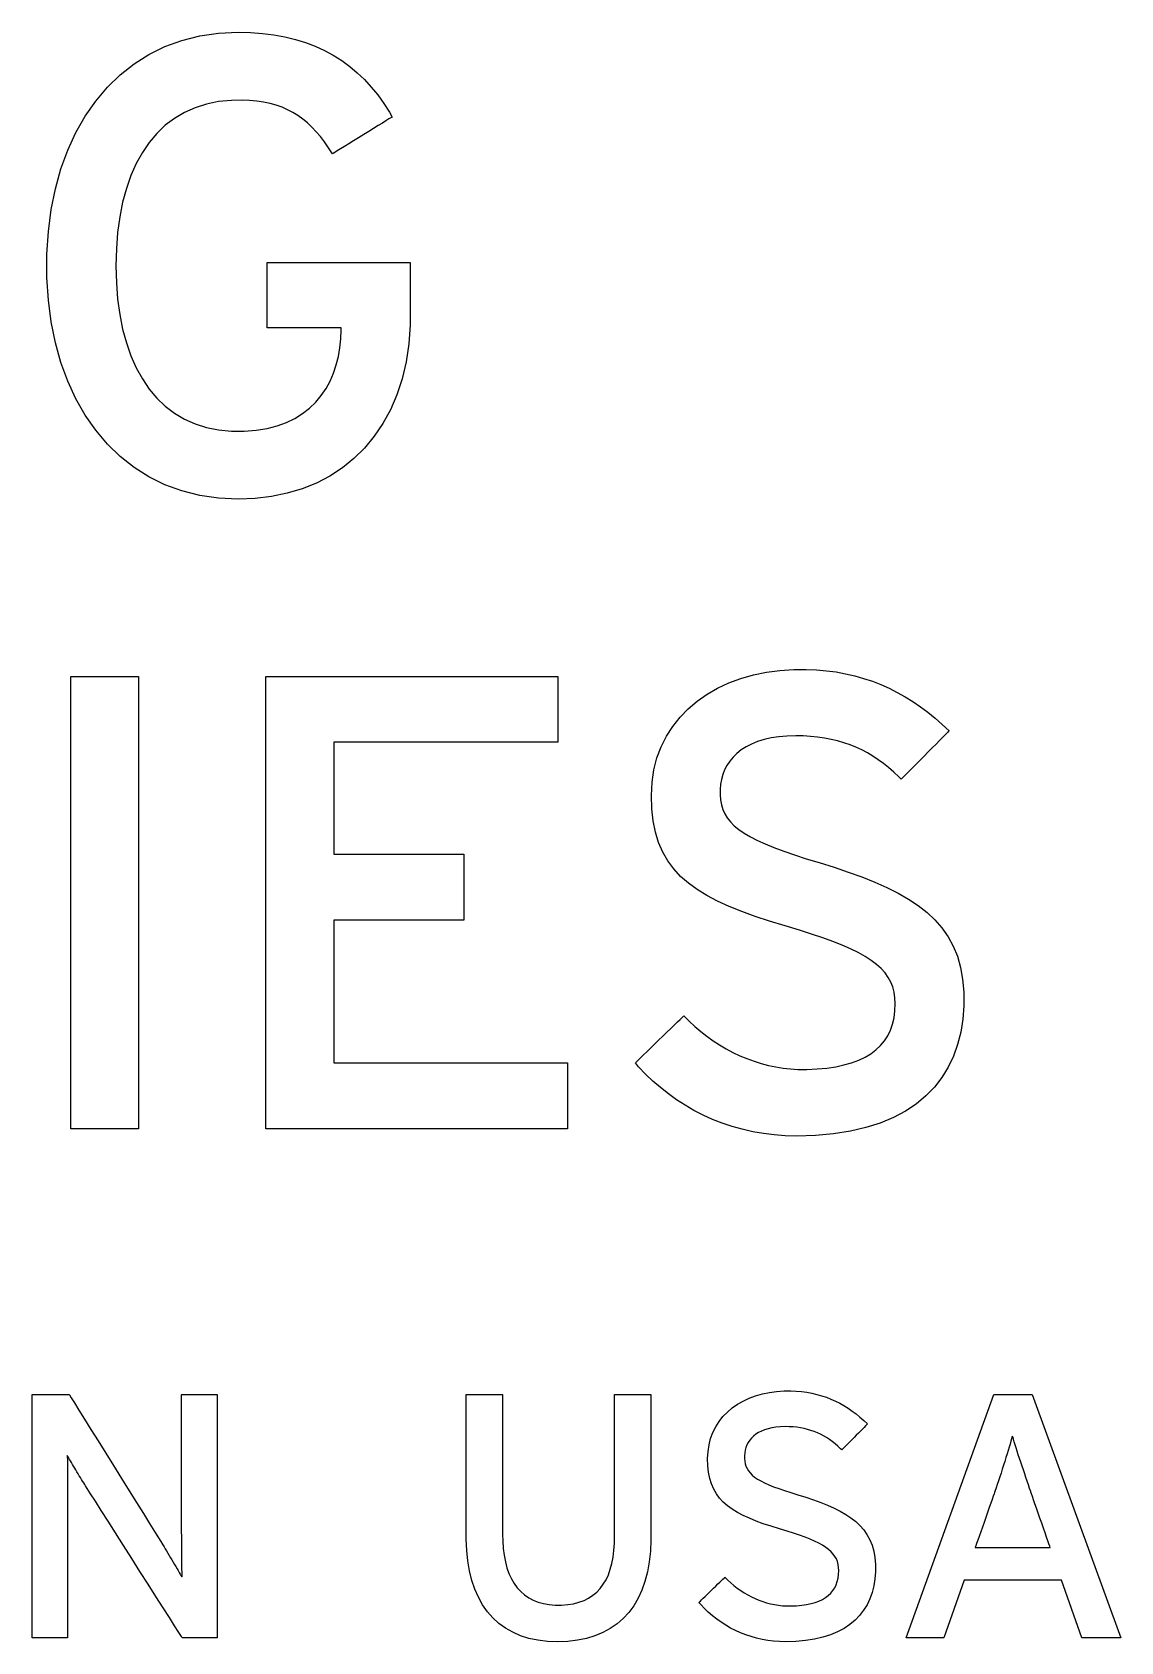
# Model space of a CAD drawing. Extents: x 8.5 to 27.5, y 11 to 13.
# Drawn here: x 14.3534 to 14.5492, y 12.5181 to 12.8077 of the extents above; entities that cross this region are included whole.
import ezdxf

# ---------------------------------------------------------------- set-up
doc = ezdxf.new("R2010")
doc.units = 0
doc.header["$MEASUREMENT"] = 0
doc.layers.get('0').update_dxf_attribs({"linetype": 'CONTINUOUS'})

msp = doc.modelspace()

# ---------------------------------------------------------------- linework, layer by layer
for points in [[(14.39044, 12.72367), (14.38691, 12.72384), (14.38353, 12.72433), (14.38032, 12.72515), (14.37728, 12.72627), (14.37441, 12.72768), (14.37172, 12.72938), (14.36923, 12.73135), (14.36693, 12.73358), (14.36483, 12.73606), (14.36294, 12.73878), (14.36126, 12.74173), (14.3598, 12.74489), (14.35857, 12.74826), (14.35758, 12.75182), (14.35682, 12.75557), (14.35631, 12.75949), (14.35605, 12.76357), (14.35605, 12.76776), (14.35631, 12.77184), (14.35682, 12.77576), (14.35758, 12.77951), (14.35857, 12.78308), (14.3598, 12.78645), (14.36126, 12.78961), (14.36294, 12.79256), (14.36483, 12.79528), (14.36693, 12.79777), (14.36923, 12.8), (14.37172, 12.80197), (14.37441, 12.80367), (14.37728, 12.80508), (14.38032, 12.8062), (14.38353, 12.80702), (14.38691, 12.80751), (14.39044, 12.80768), (14.39268, 12.80763), (14.39482, 12.80747), (14.39688, 12.80721), (14.39886, 12.80685), (14.40076, 12.80638), (14.40258, 12.80582), (14.40432, 12.80516), (14.40598, 12.8044), (14.40757, 12.80354), (14.40908, 12.80258), (14.41052, 12.80153), (14.41188, 12.80038), (14.41318, 12.79914), (14.4144, 12.79781), (14.41556, 12.79639), (14.41664, 12.79487), (14.41767, 12.79327), (14.41813, 12.79242), (14.41793, 12.7923), (14.41756, 12.79207), (14.41704, 12.79174), (14.41639, 12.79134), (14.41564, 12.79088), (14.41482, 12.79037), (14.41394, 12.78982), (14.41303, 12.78925), (14.41211, 12.78869), (14.41121, 12.78813), (14.41035, 12.7876), (14.40956, 12.78711), (14.40886, 12.78667), (14.40828, 12.78631), (14.40783, 12.78603), (14.40754, 12.78585), (14.40744, 12.78579), (14.40672, 12.78689), (14.40599, 12.78793), (14.40525, 12.78889), (14.40449, 12.78978), (14.40371, 12.79061), (14.4029, 12.79137), (14.40207, 12.79206), (14.4012, 12.79268), (14.40029, 12.79324), (14.39934, 12.79374), (14.39834, 12.79417), (14.39729, 12.79453), (14.39619, 12.79484), (14.39503, 12.79508), (14.39381, 12.79526), (14.39252, 12.79538), (14.39115, 12.79544), (14.38924, 12.79542), (14.38694, 12.7952), (14.38476, 12.79476), (14.38271, 12.7941), (14.38079, 12.79324), (14.379, 12.79218), (14.37735, 12.79093), (14.37583, 12.78948), (14.37446, 12.78785), (14.37322, 12.78603), (14.37212, 12.78404), (14.37116, 12.78188), (14.37034, 12.77956), (14.36967, 12.77708), (14.36915, 12.77444), (14.36877, 12.77166), (14.36855, 12.76873), (14.36847, 12.76566), (14.36855, 12.7626), (14.36877, 12.75967), (14.36915, 12.75689), (14.36967, 12.75425), (14.37034, 12.75177), (14.37116, 12.74945), (14.37212, 12.74729), (14.37322, 12.7453), (14.37446, 12.74348), (14.37583, 12.74185), (14.37735, 12.7404), (14.379, 12.73914), (14.38079, 12.73808), (14.38271, 12.73722), (14.38476, 12.73657), (14.38694, 12.73613), (14.38924, 12.7359), (14.39156, 12.7359), (14.39368, 12.73606), (14.39565, 12.73639), (14.39746, 12.73686), (14.39913, 12.73747), (14.40066, 12.73821), (14.40205, 12.73908), (14.4033, 12.74006), (14.40442, 12.74114), (14.4054, 12.74232), (14.40626, 12.74359), (14.407, 12.74493), (14.40761, 12.74635), (14.4081, 12.74782), (14.40848, 12.74935), (14.40875, 12.75092), (14.40891, 12.75253), (14.40896, 12.75416), (14.40896, 12.75416), (14.40896, 12.75417), (14.40896, 12.75419), (14.40896, 12.75421), (14.40896, 12.75423), (14.40896, 12.75425), (14.40896, 12.75428), (14.40896, 12.75431), (14.40896, 12.75434), (14.40896, 12.75437), (14.40896, 12.7544), (14.40896, 12.75443), (14.40896, 12.75445), (14.40896, 12.75447), (14.40896, 12.75449), (14.40896, 12.7545), (14.40896, 12.75451), (14.40893, 12.75451), (14.40868, 12.75451), (14.40822, 12.75451), (14.40758, 12.75451), (14.40678, 12.75451), (14.40585, 12.75451), (14.40483, 12.75451), (14.40374, 12.75451), (14.40261, 12.75451), (14.40148, 12.75451), (14.40036, 12.75451), (14.3993, 12.75451), (14.39832, 12.75451), (14.39746, 12.75451), (14.39673, 12.75451), (14.39617, 12.75451), (14.39582, 12.75451), (14.39569, 12.75451), (14.39569, 12.75462), (14.39569, 12.75494), (14.39569, 12.75543), (14.39569, 12.75607), (14.39569, 12.75684), (14.39569, 12.75771), (14.39569, 12.75865), (14.39569, 12.75963), (14.39569, 12.76064), (14.39569, 12.76163), (14.39569, 12.7626), (14.39569, 12.76351), (14.39569, 12.76433), (14.39569, 12.76504), (14.39569, 12.76561), (14.39569, 12.76601), (14.39569, 12.76623), (14.39576, 12.76626), (14.39623, 12.76626), (14.39712, 12.76626), (14.39837, 12.76626), (14.39992, 12.76626), (14.40172, 12.76626), (14.4037, 12.76626), (14.40582, 12.76626), (14.408, 12.76626), (14.4102, 12.76626), (14.41236, 12.76626), (14.41441, 12.76626), (14.41631, 12.76626), (14.41799, 12.76626), (14.4194, 12.76626), (14.42048, 12.76626), (14.42117, 12.76626), (14.42141, 12.76626), (14.42141, 12.76617), (14.42141, 12.76592), (14.42141, 12.76552), (14.42141, 12.765), (14.42141, 12.76439), (14.42141, 12.76369), (14.42141, 12.76293), (14.42141, 12.76214), (14.42141, 12.76134), (14.42141, 12.76053), (14.42141, 12.75976), (14.42141, 12.75903), (14.42141, 12.75837), (14.42141, 12.7578), (14.42141, 12.75734), (14.42141, 12.75701), (14.42141, 12.75684), (14.42138, 12.75504), (14.42113, 12.75163), (14.42065, 12.74839), (14.41993, 12.74533), (14.419, 12.74245), (14.41785, 12.73977), (14.41649, 12.73728), (14.41494, 12.73498), (14.4132, 12.73288), (14.41128, 12.73099), (14.40919, 12.72931), (14.40694, 12.72783), (14.40453, 12.72658), (14.40197, 12.72554), (14.39927, 12.72473), (14.39645, 12.72414), (14.3935, 12.72379)], [(14.49087, 12.60911), (14.48885, 12.60916), (14.48686, 12.60931), (14.48492, 12.60955), (14.483, 12.60989), (14.48113, 12.61032), (14.4793, 12.61083), (14.47752, 12.61143), (14.47577, 12.61211), (14.47408, 12.61288), (14.47244, 12.61372), (14.47085, 12.61464), (14.46931, 12.61563), (14.46783, 12.61669), (14.4664, 12.61782), (14.46504, 12.61901), (14.46373, 12.62027), (14.46249, 12.62159), (14.46192, 12.62229), (14.46208, 12.62244), (14.46238, 12.62274), (14.4628, 12.62315), (14.46333, 12.62366), (14.46394, 12.62426), (14.46461, 12.62491), (14.46533, 12.62561), (14.46607, 12.62633), (14.46682, 12.62706), (14.46755, 12.62777), (14.46825, 12.62845), (14.46889, 12.62908), (14.46946, 12.62963), (14.46994, 12.6301), (14.4703, 12.63045), (14.47054, 12.63068), (14.47062, 12.63076), (14.47158, 12.62976), (14.47259, 12.62881), (14.47365, 12.62791), (14.47474, 12.62705), (14.47587, 12.62625), (14.47703, 12.62549), (14.47823, 12.62479), (14.47945, 12.62415), (14.4807, 12.62356), (14.48196, 12.62303), (14.48325, 12.62256), (14.48455, 12.62216), (14.48586, 12.62181), (14.48717, 12.62154), (14.4885, 12.62133), (14.48982, 12.62118), (14.49114, 12.62111), (14.49277, 12.62111), (14.4946, 12.62119), (14.49632, 12.62134), (14.49793, 12.62158), (14.49942, 12.62189), (14.5008, 12.62227), (14.50207, 12.62274), (14.50322, 12.62328), (14.50426, 12.6239), (14.50518, 12.6246), (14.506, 12.62537), (14.50671, 12.62623), (14.5073, 12.62715), (14.50779, 12.62816), (14.50817, 12.62924), (14.50844, 12.6304), (14.5086, 12.63164), (14.50865, 12.63296), (14.5086, 12.634), (14.50846, 12.63499), (14.50821, 12.63593), (14.50785, 12.63682), (14.50739, 12.63766), (14.50681, 12.63847), (14.5061, 12.63925), (14.50527, 12.63999), (14.50432, 12.64071), (14.50322, 12.64141), (14.50199, 12.6421), (14.50062, 12.64277), (14.49909, 12.64344), (14.49742, 12.6441), (14.49559, 12.64476), (14.49359, 12.64544), (14.49143, 12.64612), (14.48883, 12.6469), (14.48605, 12.64777), (14.48345, 12.64863), (14.48102, 12.64952), (14.47876, 12.65043), (14.47668, 12.65138), (14.47476, 12.65238), (14.47302, 12.65345), (14.47144, 12.65459), (14.47004, 12.65582), (14.4688, 12.65716), (14.46773, 12.65861), (14.46683, 12.66018), (14.46609, 12.6619), (14.46552, 12.66376), (14.46511, 12.66579), (14.46487, 12.668), (14.46479, 12.67039), (14.4649, 12.67275), (14.46524, 12.675), (14.46579, 12.67713), (14.46654, 12.67915), (14.46749, 12.68104), (14.46862, 12.68281), (14.46993, 12.68446), (14.4714, 12.68597), (14.47302, 12.68734), (14.47479, 12.68858), (14.4767, 12.68967), (14.47872, 12.69062), (14.48087, 12.69142), (14.48312, 12.69206), (14.48546, 12.69255), (14.4879, 12.69288), (14.4904, 12.69305), (14.49262, 12.69306), (14.49447, 12.69298), (14.49626, 12.69282), (14.498, 12.69259), (14.4997, 12.69228), (14.50135, 12.6919), (14.50296, 12.69144), (14.50453, 12.69092), (14.50606, 12.69032), (14.50755, 12.68965), (14.50901, 12.68892), (14.51043, 12.68812), (14.51182, 12.68726), (14.51317, 12.68633), (14.5145, 12.68534), (14.5158, 12.68428), (14.51708, 12.68317), (14.51833, 12.682), (14.51825, 12.68192), (14.51802, 12.68169), (14.51766, 12.68132), (14.51719, 12.68084), (14.51662, 12.68028), (14.51599, 12.67963), (14.5153, 12.67894), (14.51457, 12.67821), (14.51384, 12.67746), (14.5131, 12.67672), (14.51239, 12.67601), (14.51173, 12.67533), (14.51113, 12.67473), (14.5106, 12.6742), (14.51019, 12.67378), (14.50989, 12.67347), (14.50973, 12.67331), (14.50927, 12.67374), (14.50837, 12.67458), (14.50746, 12.67538), (14.50654, 12.67612), (14.50559, 12.67681), (14.50462, 12.67745), (14.50363, 12.67803), (14.50262, 12.67857), (14.50158, 12.67905), (14.50051, 12.67948), (14.49941, 12.67986), (14.49828, 12.68019), (14.49712, 12.68047), (14.49592, 12.6807), (14.49469, 12.68088), (14.49341, 12.68101), (14.4921, 12.68108), (14.49075, 12.68111), (14.48916, 12.68106), (14.48768, 12.68093), (14.48631, 12.68072), (14.48504, 12.68042), (14.48387, 12.68006), (14.4828, 12.67962), (14.48183, 12.67912), (14.48095, 12.67856), (14.48017, 12.67794), (14.47948, 12.67727), (14.47888, 12.67655), (14.47838, 12.67579), (14.47796, 12.67498), (14.47763, 12.67414), (14.47738, 12.67327), (14.47722, 12.67238), (14.47714, 12.67146), (14.47714, 12.67051), (14.47721, 12.66958), (14.47738, 12.66871), (14.47763, 12.66788), (14.47798, 12.6671), (14.47844, 12.66634), (14.47901, 12.66562), (14.4797, 12.66492), (14.48053, 12.66425), (14.48148, 12.66359), (14.48259, 12.66294), (14.48384, 12.66229), (14.48525, 12.66165), (14.48683, 12.66101), (14.48858, 12.66035), (14.49051, 12.65969), (14.49262, 12.659), (14.49494, 12.65829), (14.49763, 12.65745), (14.5002, 12.6566), (14.50264, 12.65572), (14.50495, 12.6548), (14.50712, 12.65384), (14.50915, 12.65282), (14.51104, 12.65174), (14.51278, 12.65058), (14.51436, 12.64933), (14.51579, 12.64799), (14.51705, 12.64654), (14.51815, 12.64497), (14.51907, 12.64327), (14.51982, 12.64144), (14.52039, 12.63945), (14.52077, 12.63731), (14.52097, 12.63499), (14.52097, 12.63253), (14.52079, 12.63011), (14.52042, 12.62779), (14.51986, 12.62558), (14.51911, 12.62348), (14.51817, 12.6215), (14.51703, 12.61964), (14.5157, 12.61792), (14.51416, 12.61632), (14.51242, 12.61487), (14.51047, 12.61357), (14.50832, 12.61243), (14.50595, 12.61144), (14.50337, 12.61062), (14.50058, 12.60997), (14.49756, 12.6095), (14.49433, 12.60921)], [(14.38039, 12.51883), (14.38023, 12.51909), (14.37976, 12.51983), (14.37903, 12.52098), (14.37808, 12.52248), (14.37694, 12.52427), (14.37565, 12.5263), (14.37425, 12.52849), (14.37279, 12.53079), (14.3713, 12.53313), (14.36982, 12.53547), (14.36838, 12.53772), (14.36704, 12.53984), (14.36582, 12.54175), (14.36477, 12.54341), (14.36392, 12.54474), (14.36331, 12.54569), (14.36299, 12.54619), (14.36286, 12.5464), (14.36267, 12.5467), (14.36248, 12.54701), (14.36228, 12.54734), (14.36207, 12.54767), (14.36187, 12.54801), (14.36166, 12.54836), (14.36145, 12.54871), (14.36125, 12.54905), (14.36105, 12.54939), (14.36085, 12.54973), (14.36066, 12.55005), (14.36048, 12.55036), (14.36031, 12.55066), (14.36014, 12.55094), (14.35999, 12.55119), (14.35985, 12.55143), (14.35972, 12.55163), (14.35972, 12.55131), (14.35973, 12.55092), (14.35973, 12.55045), (14.35973, 12.54993), (14.35973, 12.54935), (14.35974, 12.54873), (14.35974, 12.54808), (14.35975, 12.5474), (14.35975, 12.54671), (14.35976, 12.54602), (14.35976, 12.54532), (14.35977, 12.54464), (14.35977, 12.54398), (14.35977, 12.54335), (14.35977, 12.54276), (14.35978, 12.54221), (14.35978, 12.54173), (14.35978, 12.54146), (14.35978, 12.54104), (14.35978, 12.54026), (14.35978, 12.53915), (14.35978, 12.53778), (14.35978, 12.5362), (14.35978, 12.53445), (14.35978, 12.53259), (14.35978, 12.53066), (14.35978, 12.52872), (14.35978, 12.52682), (14.35978, 12.525), (14.35978, 12.52333), (14.35978, 12.52185), (14.35978, 12.52061), (14.35978, 12.51966), (14.35978, 12.51905), (14.35978, 12.51883), (14.35972, 12.51883), (14.35955, 12.51883), (14.35928, 12.51883), (14.35893, 12.51883), (14.35851, 12.51883), (14.35804, 12.51883), (14.35753, 12.51883), (14.357, 12.51883), (14.35645, 12.51883), (14.35591, 12.51883), (14.35539, 12.51883), (14.3549, 12.51883), (14.35445, 12.51883), (14.35407, 12.51883), (14.35376, 12.51883), (14.35354, 12.51883), (14.35342, 12.51883), (14.3534, 12.51894), (14.3534, 12.51974), (14.3534, 12.52126), (14.3534, 12.52338), (14.3534, 12.52603), (14.3534, 12.52908), (14.3534, 12.53246), (14.3534, 12.53606), (14.3534, 12.53977), (14.3534, 12.54352), (14.3534, 12.54719), (14.3534, 12.55069), (14.3534, 12.55392), (14.3534, 12.55678), (14.3534, 12.55917), (14.3534, 12.56101), (14.3534, 12.56218), (14.3534, 12.56259), (14.35347, 12.56259), (14.35365, 12.56259), (14.35393, 12.56259), (14.35429, 12.56259), (14.35473, 12.56259), (14.35522, 12.56259), (14.35576, 12.56259), (14.35632, 12.56259), (14.35689, 12.56259), (14.35746, 12.56259), (14.35801, 12.56259), (14.35852, 12.56259), (14.35899, 12.56259), (14.35939, 12.56259), (14.35972, 12.56259), (14.35995, 12.56259), (14.36007, 12.56259), (14.36013, 12.56253), (14.36044, 12.56203), (14.36101, 12.56111), (14.36182, 12.55981), (14.36282, 12.5582), (14.36398, 12.55634), (14.36526, 12.55428), (14.36663, 12.55208), (14.36804, 12.54982), (14.36946, 12.54753), (14.37086, 12.54529), (14.37218, 12.54316), (14.37341, 12.54119), (14.3745, 12.53944), (14.37541, 12.53798), (14.3761, 12.53686), (14.37655, 12.53615), (14.3767, 12.5359), (14.37691, 12.53557), (14.37712, 12.53522), (14.37735, 12.53485), (14.37758, 12.53447), (14.37781, 12.53407), (14.37806, 12.53366), (14.3783, 12.53326), (14.37854, 12.53285), (14.37878, 12.53244), (14.37901, 12.53204), (14.37923, 12.53165), (14.37945, 12.53128), (14.37965, 12.53093), (14.37984, 12.53061), (14.38001, 12.53031), (14.38016, 12.53004), (14.3803, 12.52981), (14.38035, 12.52986), (14.38035, 12.53023), (14.38035, 12.53067), (14.38034, 12.53117), (14.38034, 12.53174), (14.38033, 12.53235), (14.38033, 12.533), (14.38032, 12.53368), (14.38031, 12.53438), (14.38031, 12.53509), (14.3803, 12.53581), (14.38029, 12.53651), (14.38029, 12.53719), (14.38028, 12.53785), (14.38028, 12.53847), (14.38028, 12.53905), (14.38027, 12.53957), (14.38027, 12.54002), (14.38027, 12.54023), (14.38027, 12.54084), (14.38027, 12.54178), (14.38027, 12.54302), (14.38027, 12.54449), (14.38027, 12.54616), (14.38027, 12.54796), (14.38027, 12.54986), (14.38027, 12.55179), (14.38027, 12.55371), (14.38027, 12.55556), (14.38027, 12.5573), (14.38027, 12.55888), (14.38027, 12.56024), (14.38027, 12.56134), (14.38027, 12.56212), (14.38027, 12.56254), (14.38029, 12.56259), (14.3804, 12.56259), (14.38063, 12.56259), (14.38094, 12.56259), (14.38132, 12.56259), (14.38177, 12.56259), (14.38226, 12.56259), (14.38279, 12.56259), (14.38333, 12.56259), (14.38388, 12.56259), (14.38441, 12.56259), (14.38492, 12.56259), (14.38539, 12.56259), (14.38581, 12.56259), (14.38616, 12.56259), (14.38643, 12.56259), (14.3866, 12.56259), (14.38666, 12.56259), (14.38666, 12.56218), (14.38666, 12.56101), (14.38666, 12.55917), (14.38666, 12.55678), (14.38666, 12.55392), (14.38666, 12.55069), (14.38666, 12.54719), (14.38666, 12.54352), (14.38666, 12.53977), (14.38666, 12.53606), (14.38666, 12.53246), (14.38666, 12.52908), (14.38666, 12.52603), (14.38666, 12.52338), (14.38666, 12.52126), (14.38666, 12.51974), (14.38666, 12.51894), (14.38665, 12.51883), (14.38653, 12.51883), (14.38631, 12.51883), (14.38601, 12.51883), (14.38563, 12.51883), (14.38519, 12.51883), (14.38471, 12.51883), (14.38419, 12.51883), (14.38366, 12.51883), (14.38313, 12.51883), (14.3826, 12.51883), (14.3821, 12.51883), (14.38164, 12.51883), (14.38123, 12.51883), (14.38088, 12.51883), (14.38062, 12.51883), (14.38045, 12.51883)], [(14.4479, 12.51813), (14.44608, 12.5182), (14.44436, 12.51841), (14.44275, 12.51875), (14.44124, 12.51923), (14.43984, 12.51984), (14.43854, 12.52058), (14.43735, 12.52145), (14.43627, 12.52244), (14.4353, 12.52355), (14.43443, 12.52478), (14.43368, 12.52613), (14.43303, 12.5276), (14.4325, 12.52918), (14.43207, 12.53087), (14.43176, 12.53267), (14.43156, 12.53457), (14.43147, 12.53658), (14.43146, 12.53732), (14.43146, 12.53789), (14.43146, 12.53886), (14.43146, 12.54019), (14.43146, 12.5418), (14.43146, 12.54365), (14.43146, 12.54567), (14.43146, 12.54781), (14.43146, 12.55), (14.43146, 12.55219), (14.43146, 12.55432), (14.43146, 12.55633), (14.43146, 12.55816), (14.43146, 12.55975), (14.43146, 12.56104), (14.43146, 12.56198), (14.43146, 12.5625), (14.43147, 12.56259), (14.43158, 12.56259), (14.4318, 12.56259), (14.43212, 12.56259), (14.43252, 12.56259), (14.43298, 12.56259), (14.43349, 12.56259), (14.43403, 12.56259), (14.43459, 12.56259), (14.43516, 12.56259), (14.43572, 12.56259), (14.43625, 12.56259), (14.43673, 12.56259), (14.43716, 12.56259), (14.43752, 12.56259), (14.43779, 12.56259), (14.43796, 12.56259), (14.43801, 12.56259), (14.43801, 12.5623), (14.43801, 12.56157), (14.43801, 12.56045), (14.43801, 12.55901), (14.43801, 12.55731), (14.43801, 12.5554), (14.43801, 12.55334), (14.43801, 12.55119), (14.43801, 12.54901), (14.43801, 12.54685), (14.43801, 12.54478), (14.43801, 12.54285), (14.43801, 12.54112), (14.43801, 12.53966), (14.43801, 12.53851), (14.43801, 12.53774), (14.43801, 12.5374), (14.43803, 12.53627), (14.43812, 12.53494), (14.43828, 12.53369), (14.43851, 12.53251), (14.4388, 12.53142), (14.43916, 12.53041), (14.43959, 12.52947), (14.44009, 12.52862), (14.44065, 12.52785), (14.44127, 12.52717), (14.44197, 12.52656), (14.44272, 12.52604), (14.44354, 12.52561), (14.44443, 12.52526), (14.44538, 12.525), (14.44639, 12.52482), (14.44746, 12.52473), (14.44861, 12.52473), (14.44973, 12.52482), (14.45078, 12.52498), (14.45175, 12.52524), (14.45266, 12.52557), (14.45349, 12.52599), (14.45426, 12.52649), (14.45495, 12.52707), (14.45558, 12.52773), (14.45613, 12.52847), (14.45662, 12.52929), (14.45704, 12.5302), (14.45739, 12.53117), (14.45768, 12.53223), (14.4579, 12.53337), (14.45805, 12.53458), (14.45813, 12.53587), (14.45815, 12.53697), (14.45815, 12.53731), (14.45815, 12.53809), (14.45815, 12.53926), (14.45815, 12.54075), (14.45815, 12.54251), (14.45815, 12.54447), (14.45815, 12.54658), (14.45815, 12.54877), (14.45815, 12.55099), (14.45815, 12.55318), (14.45815, 12.55528), (14.45815, 12.55722), (14.45815, 12.55895), (14.45815, 12.56042), (14.45815, 12.56155), (14.45815, 12.56229), (14.45815, 12.56259), (14.4582, 12.56259), (14.45837, 12.56259), (14.45864, 12.56259), (14.459, 12.56259), (14.45943, 12.56259), (14.45992, 12.56259), (14.46045, 12.56259), (14.461, 12.56259), (14.46157, 12.56259), (14.46213, 12.56259), (14.46268, 12.56259), (14.46319, 12.56259), (14.46365, 12.56259), (14.46404, 12.56259), (14.46436, 12.56259), (14.46458, 12.56259), (14.46469, 12.56259), (14.4647, 12.5625), (14.4647, 12.56198), (14.4647, 12.56103), (14.4647, 12.55974), (14.4647, 12.55814), (14.4647, 12.5563), (14.4647, 12.55429), (14.4647, 12.55215), (14.4647, 12.54995), (14.4647, 12.54775), (14.4647, 12.5456), (14.4647, 12.54357), (14.4647, 12.54171), (14.4647, 12.54009), (14.4647, 12.53876), (14.4647, 12.53778), (14.4647, 12.53721), (14.4647, 12.53646), (14.4646, 12.53442), (14.46439, 12.5325), (14.46406, 12.53069), (14.46362, 12.529), (14.46306, 12.52742), (14.46239, 12.52596), (14.46161, 12.52463), (14.46071, 12.52341), (14.45971, 12.52231), (14.4586, 12.52134), (14.45738, 12.5205), (14.45606, 12.51978), (14.45463, 12.51919), (14.4531, 12.51873), (14.45147, 12.5184), (14.44973, 12.5182)], [(14.48891, 12.51813), (14.48783, 12.51816), (14.48676, 12.51824), (14.48571, 12.51837), (14.48469, 12.51855), (14.48368, 12.51878), (14.4827, 12.51906), (14.48174, 12.51938), (14.4808, 12.51975), (14.47989, 12.52016), (14.47901, 12.52061), (14.47815, 12.52111), (14.47732, 12.52164), (14.47653, 12.52221), (14.47576, 12.52282), (14.47502, 12.52346), (14.47432, 12.52413), (14.47365, 12.52484), (14.47334, 12.52522), (14.47343, 12.5253), (14.47359, 12.52546), (14.47382, 12.52568), (14.4741, 12.52596), (14.47443, 12.52628), (14.47479, 12.52663), (14.47518, 12.527), (14.47558, 12.52739), (14.47598, 12.52778), (14.47637, 12.52816), (14.47675, 12.52853), (14.47709, 12.52886), (14.4774, 12.52916), (14.47766, 12.52941), (14.47785, 12.5296), (14.47798, 12.52972), (14.47802, 12.52977), (14.47854, 12.52923), (14.47908, 12.52873), (14.47964, 12.52824), (14.48023, 12.52778), (14.48084, 12.52735), (14.48146, 12.52695), (14.4821, 12.52657), (14.48276, 12.52623), (14.48343, 12.52591), (14.48411, 12.52562), (14.4848, 12.52537), (14.4855, 12.52515), (14.4862, 12.52497), (14.48691, 12.52482), (14.48762, 12.52471), (14.48834, 12.52463), (14.48905, 12.52459), (14.48992, 12.52459), (14.49091, 12.52463), (14.49183, 12.52471), (14.4927, 12.52484), (14.4935, 12.52501), (14.49424, 12.52521), (14.49492, 12.52546), (14.49554, 12.52575), (14.4961, 12.52609), (14.4966, 12.52646), (14.49704, 12.52688), (14.49743, 12.52733), (14.49775, 12.52783), (14.49801, 12.52838), (14.49822, 12.52896), (14.49836, 12.52958), (14.49845, 12.53025), (14.49848, 12.53096), (14.49845, 12.53152), (14.49837, 12.53205), (14.49824, 12.53255), (14.49805, 12.53303), (14.4978, 12.53349), (14.49748, 12.53392), (14.49711, 12.53434), (14.49666, 12.53474), (14.49614, 12.53512), (14.49556, 12.5355), (14.49489, 12.53587), (14.49415, 12.53623), (14.49333, 12.53658), (14.49243, 12.53694), (14.49144, 12.53729), (14.49037, 12.53765), (14.48921, 12.53802), (14.48781, 12.53844), (14.48631, 12.53891), (14.48491, 12.53938), (14.48361, 12.53986), (14.4824, 12.54035), (14.48128, 12.54086), (14.48025, 12.5414), (14.47931, 12.54198), (14.47847, 12.54259), (14.47772, 12.54326), (14.47705, 12.54397), (14.47648, 12.54475), (14.476, 12.5456), (14.4756, 12.54652), (14.4753, 12.54753), (14.47508, 12.54862), (14.47495, 12.5498), (14.4749, 12.55109), (14.47497, 12.55236), (14.47515, 12.55356), (14.47544, 12.55471), (14.47585, 12.55579), (14.47636, 12.55681), (14.47696, 12.55776), (14.47766, 12.55864), (14.47845, 12.55946), (14.47932, 12.56019), (14.48027, 12.56086), (14.48129, 12.56144), (14.48238, 12.56195), (14.48353, 12.56238), (14.48474, 12.56273), (14.486, 12.56299), (14.4873, 12.56317), (14.48865, 12.56326), (14.48984, 12.56326), (14.49083, 12.56322), (14.4918, 12.56314), (14.49273, 12.56301), (14.49365, 12.56284), (14.49454, 12.56264), (14.4954, 12.56239), (14.49625, 12.56211), (14.49707, 12.56179), (14.49787, 12.56143), (14.49865, 12.56104), (14.49942, 12.56061), (14.50016, 12.56014), (14.50089, 12.55964), (14.5016, 12.55911), (14.5023, 12.55855), (14.50299, 12.55795), (14.50366, 12.55733), (14.50361, 12.55728), (14.50349, 12.55716), (14.5033, 12.55696), (14.50304, 12.5567), (14.50274, 12.5564), (14.5024, 12.55605), (14.50203, 12.55568), (14.50164, 12.55528), (14.50124, 12.55488), (14.50085, 12.55448), (14.50046, 12.5541), (14.50011, 12.55373), (14.49978, 12.55341), (14.4995, 12.55312), (14.49928, 12.55289), (14.49912, 12.55273), (14.49903, 12.55265), (14.49878, 12.55287), (14.49831, 12.55333), (14.49782, 12.55376), (14.49732, 12.55415), (14.49681, 12.55453), (14.4963, 12.55487), (14.49576, 12.55519), (14.49522, 12.55547), (14.49466, 12.55573), (14.49408, 12.55597), (14.49349, 12.55617), (14.49289, 12.55635), (14.49226, 12.5565), (14.49162, 12.55662), (14.49095, 12.55672), (14.49027, 12.55678), (14.48956, 12.55683), (14.48883, 12.55684), (14.48799, 12.55681), (14.48719, 12.55674), (14.48646, 12.55663), (14.48578, 12.55647), (14.48515, 12.55628), (14.48457, 12.55604), (14.48405, 12.55577), (14.48358, 12.55547), (14.48316, 12.55514), (14.48279, 12.55477), (14.48247, 12.55439), (14.4822, 12.55397), (14.48197, 12.55354), (14.48179, 12.55309), (14.48166, 12.55262), (14.48157, 12.55214), (14.48153, 12.55164), (14.48153, 12.55113), (14.48157, 12.55063), (14.48166, 12.55016), (14.48179, 12.54972), (14.48198, 12.54929), (14.48223, 12.54889), (14.48254, 12.5485), (14.48291, 12.54813), (14.48335, 12.54777), (14.48387, 12.54741), (14.48446, 12.54706), (14.48513, 12.54672), (14.48589, 12.54638), (14.48674, 12.54603), (14.48768, 12.54568), (14.48872, 12.54532), (14.48985, 12.54496), (14.4911, 12.54458), (14.49254, 12.54412), (14.49392, 12.54366), (14.49523, 12.54319), (14.49647, 12.5427), (14.49763, 12.54218), (14.49873, 12.54163), (14.49974, 12.54105), (14.50067, 12.54043), (14.50153, 12.53976), (14.50229, 12.53903), (14.50297, 12.53825), (14.50356, 12.53741), (14.50406, 12.5365), (14.50447, 12.53551), (14.50477, 12.53445), (14.50498, 12.53329), (14.50508, 12.53205), (14.50508, 12.53073), (14.50498, 12.52943), (14.50479, 12.52818), (14.50448, 12.52699), (14.50408, 12.52586), (14.50357, 12.5248), (14.50296, 12.5238), (14.50224, 12.52287), (14.50141, 12.52201), (14.50048, 12.52123), (14.49943, 12.52053), (14.49827, 12.51991), (14.497, 12.51938), (14.49562, 12.51894), (14.49412, 12.51859), (14.4925, 12.51834), (14.49077, 12.51818)], [(14.53302, 12.54515), (14.53282, 12.54573), (14.53261, 12.54635), (14.53239, 12.547), (14.53216, 12.54767), (14.53193, 12.54836), (14.5317, 12.54905), (14.53146, 12.54975), (14.53123, 12.55044), (14.531, 12.55112), (14.53078, 12.55178), (14.53058, 12.55242), (14.53038, 12.55303), (14.5302, 12.55359), (14.53004, 12.55412), (14.5299, 12.55459), (14.52978, 12.555), (14.52969, 12.55507), (14.52958, 12.55467), (14.52944, 12.55422), (14.52929, 12.55371), (14.52912, 12.55315), (14.52894, 12.55255), (14.52875, 12.55192), (14.52855, 12.55127), (14.52833, 12.55059), (14.52812, 12.5499), (14.52789, 12.5492), (14.52767, 12.54849), (14.52744, 12.5478), (14.52721, 12.54711), (14.52699, 12.54644), (14.52678, 12.5458), (14.52657, 12.54518), (14.5265, 12.545), (14.52641, 12.54474), (14.52626, 12.54431), (14.52606, 12.54374), (14.52582, 12.54304), (14.52554, 12.54226), (14.52525, 12.54141), (14.52493, 12.54052), (14.52462, 12.53962), (14.52431, 12.53874), (14.52401, 12.53789), (14.52374, 12.5371), (14.52349, 12.53641), (14.52329, 12.53584), (14.52314, 12.53541), (14.52305, 12.53515), (14.52303, 12.53508), (14.52323, 12.53508), (14.52367, 12.53508), (14.52434, 12.53508), (14.52518, 12.53508), (14.52617, 12.53508), (14.52727, 12.53508), (14.52844, 12.53508), (14.52965, 12.53508), (14.53087, 12.53508), (14.53205, 12.53508), (14.53317, 12.53508), (14.53418, 12.53508), (14.53506, 12.53508), (14.53576, 12.53508), (14.53625, 12.53508), (14.5365, 12.53508), (14.53651, 12.53512), (14.53643, 12.53535), (14.53629, 12.53575), (14.5361, 12.5363), (14.53586, 12.53697), (14.5356, 12.53775), (14.5353, 12.53859), (14.53499, 12.53948), (14.53468, 12.54039), (14.53436, 12.54129), (14.53406, 12.54215), (14.53378, 12.54296), (14.53353, 12.54368), (14.53332, 12.54428), (14.53316, 12.54474), (14.53306, 12.54504)]]:
    msp.add_lwpolyline(points, close=True)
for points in [[(14.36033, 12.61039), (14.36033, 12.69179), (14.37254, 12.69179), (14.37254, 12.61039), (14.36033, 12.61039)], [(14.39545, 12.61039), (14.39545, 12.69179), (14.44794, 12.69179), (14.44794, 12.67994), (14.40768, 12.67994), (14.40768, 12.65981), (14.43105, 12.65981), (14.43105, 12.64796), (14.40768, 12.64796), (14.40768, 12.62227), (14.44968, 12.62227), (14.44968, 12.61039), (14.39545, 12.61039)], [(14.54222, 12.51883), (14.53852, 12.5292), (14.52102, 12.5292), (14.5174, 12.51883), (14.5106, 12.51883), (14.52635, 12.56259), (14.53328, 12.56259), (14.54922, 12.51883), (14.54222, 12.51883)]]:
    msp.add_lwpolyline(points)

doc.saveas('drawing.dxf')
